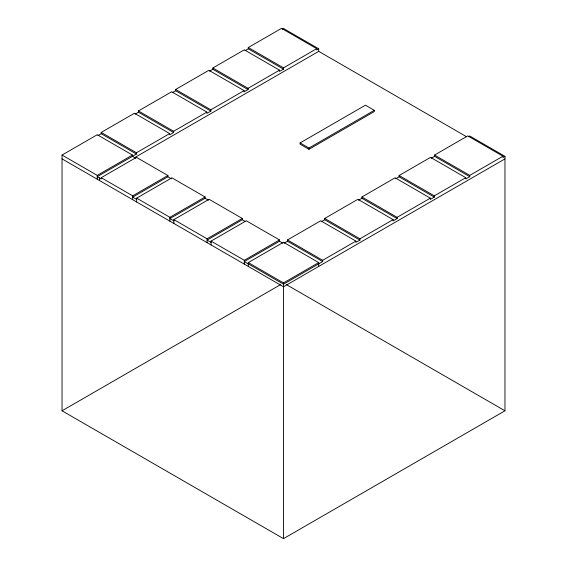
<?xml version="1.0" encoding="UTF-8"?>
<svg xmlns="http://www.w3.org/2000/svg" width="567" height="567" viewBox="0 0 567 567"><rect width="100%" height="100%" fill="white"/><g stroke="black" fill="none" stroke-linecap="round" stroke-linejoin="round"><path stroke-width="0.85" d="M468.42 136.775L469.752 136.009L504.963 156.336L504.963 410.791L283.5 538.65L62.037 410.791L62.037 155.053L97.248 134.726L132.458 155.053L132.458 156.336L135.782 158.25M318.711 262.585L283.5 282.919L283.5 286.76L318.711 266.426L318.711 262.585L283.5 242.258L248.289 262.585L248.289 266.426L283.5 286.76L283.5 538.65M212.852 67.983L248.062 88.31L248.062 89.593L212.852 69.259L212.852 67.983L244.299 49.825L279.517 70.159L279.517 71.435L283.5 69.131L283.5 67.863L316.719 48.677L316.719 49.96L318.711 48.805L318.711 51.363L466.691 136.796M399.104 175.515L434.315 195.842L434.315 197.118L399.104 176.791L399.104 175.515L430.551 157.357L465.769 177.684L465.769 178.966L469.752 176.663L469.752 175.387L502.972 156.209L502.972 157.491L504.963 156.336M318.711 266.426L504.963 158.902M101.231 132.423L136.449 152.757L136.449 154.033L101.231 133.706L101.231 132.423L134.457 113.244L169.668 133.578L169.668 134.854L173.651 132.55L173.651 131.275L138.44 110.941L138.44 112.223L173.651 132.55M138.44 110.941L171.659 91.762L206.87 112.096L206.87 113.372L210.86 111.075L210.86 109.792L175.65 89.466L175.65 90.741L210.86 111.075M175.65 89.466L208.869 70.287L244.079 90.614L244.079 91.889L248.062 89.593M283.5 69.131L248.289 48.805L248.289 47.529L281.508 28.35L316.719 48.677M97.914 135.619L101.231 133.706M135.116 114.144L138.44 112.223M172.325 92.662L175.65 90.741M209.528 71.18L212.852 69.259M244.965 50.725L248.289 48.805M282.175 29.243L283.5 28.478L318.711 48.805M62.037 155.053L97.248 175.387L132.458 155.053M136.449 152.757L169.668 133.578M173.651 131.275L206.87 112.096M210.86 109.792L244.079 90.614M248.062 88.31L279.517 70.159M136.449 154.033L97.248 176.663L101.231 178.966L101.231 177.691L136.449 157.357L167.896 175.515L167.896 176.791L132.685 197.125L136.668 199.421M134.457 157.739L318.711 51.363M101.231 177.691L132.685 195.842L167.896 175.515M136.668 201.98L136.668 198.145L171.879 177.818L205.098 196.997L205.098 198.273L169.887 218.607L173.878 220.903M136.668 198.145L169.887 217.324L205.098 196.997M300.113 142.912L365.439 105.193L374.298 110.31L374.298 111.586L308.965 149.305L300.113 144.195L300.113 142.912L308.965 148.03L374.298 110.31M173.878 223.462L173.878 219.627L209.088 199.293L242.307 218.479L242.307 219.755L207.097 240.082L211.08 242.385M173.878 219.627L207.097 238.806L242.307 218.479M211.08 244.944L211.08 241.11L246.291 220.776L279.517 239.954L279.517 241.237L282.834 243.151M211.08 241.11L244.299 260.288L279.517 239.954M279.517 241.237L244.299 261.564L283.5 284.195L322.701 261.564L322.701 260.281L287.483 239.954L287.483 241.23L284.166 243.151M287.483 239.954L320.709 220.776L355.92 241.103L355.92 242.385L359.903 240.082L359.903 238.806L324.693 218.472L324.693 219.755L359.903 240.082M324.693 218.472L357.912 199.293L393.122 219.627L393.122 220.903L397.113 218.6L397.113 217.324L361.902 196.99L361.902 198.273L397.113 218.6M361.902 196.99L395.121 177.811L430.332 198.145L430.332 199.421L434.315 197.118M469.752 176.663L434.542 156.336L434.542 155.06L467.761 135.882L502.972 156.209M431.218 158.25L434.542 156.336M322.035 221.286L324.693 219.755M358.578 200.186L361.902 198.273M395.78 178.711L399.104 176.791M62.037 410.791L280.438 284.698M322.701 260.281L355.92 241.103M359.903 238.806L393.122 219.627M397.113 217.324L430.332 198.145M434.315 195.842L465.769 177.684M248.289 47.529L283.5 67.863M434.542 155.06L469.752 175.387M287.483 241.23L322.701 261.564M167.896 176.791L171.22 178.711M205.098 198.273L208.422 200.194M242.307 219.755L244.965 221.286M248.289 262.585L283.5 282.919M286.562 284.698L504.963 410.791M62.037 158.895L248.289 266.426M308.965 148.03L308.965 149.305M244.299 260.288L244.299 264.123M207.097 238.806L207.097 242.641M169.887 217.324L169.887 221.165M132.685 195.842L132.685 199.683M99.459 177.946L99.459 180.504M97.248 175.387L97.248 179.222"/></g></svg>
